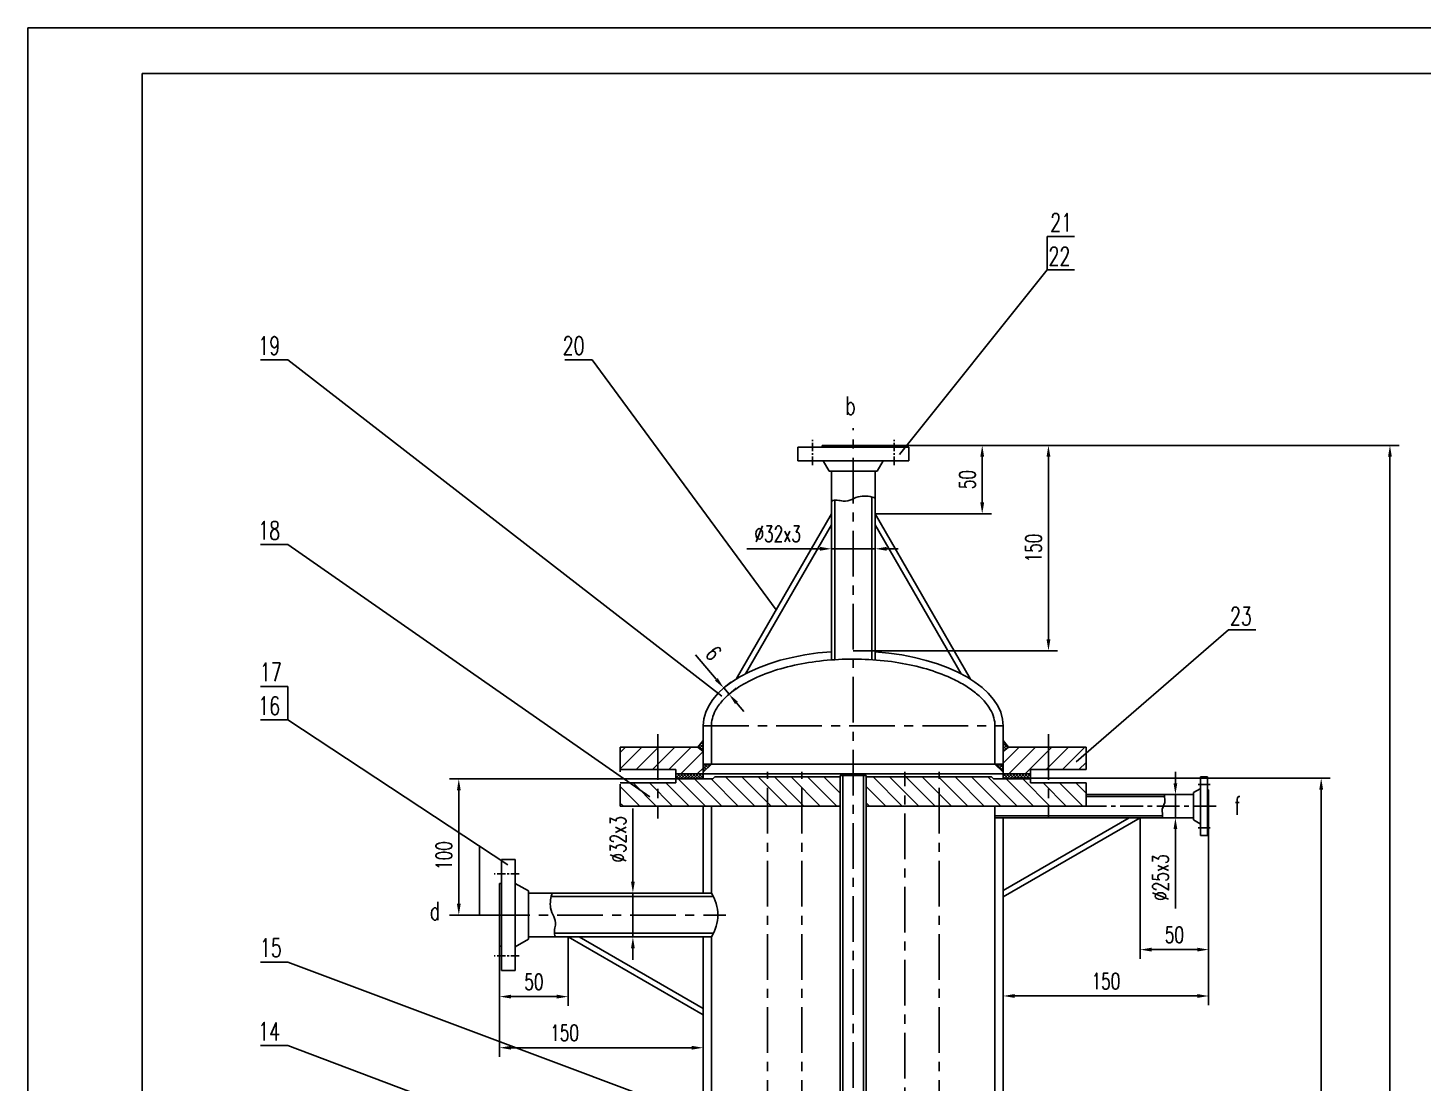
# Model space of a CAD drawing. Header units: millimetres. Extents: x 11130 to 11724, y 3113 to 3954.
# Drawn here: x 11129.9 to 11435.4, y 3722.8 to 3953.9 of the extents above; entities that cross this region are included whole.
import ezdxf
from ezdxf.enums import TextEntityAlignment as Align

# ---------------------------------------------------------------- set-up
doc = ezdxf.new("R2010")
doc.units = ezdxf.units.MM
doc.linetypes.add('CENTER', pattern=[2, 1.25, -0.25, 0.25, -0.25])
for name, color, linetype in [('1', 1, 'Continuous'), ('1轮廓实线层', 7, 'Continuous'), ('2', 3, 'CENTER'), ('2细线层', 4, 'Continuous'), ('3中心线层', 1, 'CENTER'), ('5剖面线层', 2, 'Continuous'), ('7标注层', 4, 'Continuous')]:
    doc.layers.add(name, color=color, linetype=linetype)
doc.styles.get("Standard").update_dxf_attribs({"font": 'romans.shx', "width": 0.7, "bigfont": 'hztxt.shx'})
doc.dimstyles.new('ISO-25', dxfattribs={"dimtxt": 3.5, "dimasz": 2.5, "dimexe": 2, "dimexo": 0, "dimgap": 1.5, "dimtad": 1, "dimdsep": 46, "dimtxsty": 'Standard', "dimcen": 2.5, "dimclrd": 4, "dimclre": 4, "dimclrt": 3, "dimadec": 0, "dimazin": 0, "dimtfac": 1, "dimtmove": 0, "dimatfit": 0, "dimfxl": 1, "dimarcsym": 0})

# ---------------------------------------------------------------- blocks, each defined once
blk = doc.blocks.new('*D48')
at = {"layer": '1轮廓实线层', "color": 4, "lineweight": -2}
for p, q in [((11317.48, 3862.46), (11355.36, 3862.46)), ((11353.36, 3859.96), (11353.36, 3819.96)), ((11310.59, 3817.46), (11355.36, 3817.46))]:
    blk.add_line(p, q, dxfattribs=at)
at = {"layer": '1轮廓实线层', "color": 4}
for points in [[(11352.94, 3859.96), (11353.78, 3859.96), (11353.36, 3862.46)], [(11352.94, 3819.96), (11353.78, 3819.96), (11353.36, 3817.46)]]:
    blk.add_solid(points, dxfattribs=at)
at = {"layer": 'Defpoints', "color": 0}
for p in [(11317.48, 3862.46), (11310.59, 3817.46), (11353.36, 3817.46)]:
    blk.add_point(p, dxfattribs=at)
at = {"layer": '1轮廓实线层', "color": 3, "insert": (11350.11, 3839.96), "char_height": 3.5, "attachment_point": 5, "rotation": 90}
blk.add_mtext('150', dxfattribs=at)
blk = doc.blocks.new('*D49')
at = {"layer": '1轮廓实线层', "color": 4, "lineweight": -2}
for p, q in [((11315.43, 3835.48), (11315.43, 3841.81)), ((11303.32, 3839.81), (11287.32, 3839.81)), ((11305.82, 3839.81), (11305.82, 3837.81)), ((11315.43, 3839.81), (11305.82, 3839.81)), ((11317.93, 3839.81), (11320.43, 3839.81))]:
    blk.add_line(p, q, dxfattribs=at)
at = {"layer": '1轮廓实线层', "color": 4}
for points in [[(11303.32, 3840.23), (11303.32, 3839.39), (11305.82, 3839.81)], [(11317.93, 3840.23), (11317.93, 3839.39), (11315.43, 3839.81)]]:
    blk.add_solid(points, dxfattribs=at)
at = {"layer": 'Defpoints', "color": 0}
for p in [(11305.82, 3839.81), (11305.82, 3839.81), (11315.43, 3835.48)]:
    blk.add_point(p, dxfattribs=at)
at = {"layer": '1轮廓实线层', "color": 3, "insert": (11294.07, 3843.06), "char_height": 3.5, "attachment_point": 5}
blk.add_mtext('%%c32x3', dxfattribs=at)
blk = doc.blocks.new('*D50')
at = {"layer": '1轮廓实线层', "color": 4, "lineweight": -2}
for p, q in [((11233.17, 3752.77), (11233.17, 3728.56)), ((11277.74, 3754.83), (11277.74, 3728.56)), ((11235.67, 3730.56), (11275.24, 3730.56))]:
    blk.add_line(p, q, dxfattribs=at)
at = {"layer": '1轮廓实线层', "color": 4}
for points in [[(11235.67, 3730.97), (11235.67, 3730.14), (11233.17, 3730.56)], [(11275.24, 3730.97), (11275.24, 3730.14), (11277.74, 3730.56)]]:
    blk.add_solid(points, dxfattribs=at)
at = {"layer": 'Defpoints', "color": 0}
for p in [(11233.17, 3752.77), (11277.74, 3754.83), (11277.74, 3730.56)]:
    blk.add_point(p, dxfattribs=at)
at = {"layer": '1轮廓实线层', "color": 3, "insert": (11247.39, 3733.81), "char_height": 3.5, "attachment_point": 5}
blk.add_mtext('150', dxfattribs=at)
blk = doc.blocks.new('*D51')
at = {"layer": '1轮廓实线层', "color": 4, "lineweight": -2}
for p, q in [((11262.35, 3766.93), (11262.35, 3782.93)), ((11260.96, 3764.43), (11264.35, 3764.43)), ((11262.35, 3754.83), (11262.35, 3764.43)), ((11262.35, 3754.83), (11264.35, 3754.83)), ((11262.35, 3752.33), (11262.35, 3749.83))]:
    blk.add_line(p, q, dxfattribs=at)
at = {"layer": '1轮廓实线层', "color": 4}
for points in [[(11261.93, 3766.93), (11262.76, 3766.93), (11262.35, 3764.43)], [(11261.93, 3752.33), (11262.76, 3752.33), (11262.35, 3754.83)]]:
    blk.add_solid(points, dxfattribs=at)
at = {"layer": 'Defpoints', "color": 0}
for p in [(11260.96, 3764.43), (11262.35, 3754.83), (11262.35, 3754.83)]:
    blk.add_point(p, dxfattribs=at)
at = {"layer": '1轮廓实线层', "color": 3, "insert": (11259.1, 3776.18), "char_height": 3.5, "attachment_point": 5, "rotation": 90}
blk.add_mtext('%%c32x3', dxfattribs=at)
blk = doc.blocks.new('*D54')
at = {"layer": '1轮廓实线层', "color": 4, "lineweight": -2}
for p, q in [((11381.16, 3788.48), (11381.16, 3790.98)), ((11380.46, 3785.98), (11383.16, 3785.98)), ((11381.16, 3785.98), (11381.16, 3780.92)), ((11379.37, 3780.92), (11383.16, 3780.92)), ((11381.16, 3778.42), (11381.16, 3761.06))]:
    blk.add_line(p, q, dxfattribs=at)
at = {"layer": '1轮廓实线层', "color": 4}
for points in [[(11380.75, 3788.48), (11381.58, 3788.48), (11381.16, 3785.98)], [(11380.75, 3778.42), (11381.58, 3778.42), (11381.16, 3780.92)]]:
    blk.add_solid(points, dxfattribs=at)
at = {"layer": 'Defpoints', "color": 0}
for p in [(11380.46, 3785.98), (11379.37, 3780.92), (11381.16, 3780.92)]:
    blk.add_point(p, dxfattribs=at)
at = {"layer": '1轮廓实线层', "color": 3, "insert": (11377.91, 3767.81), "char_height": 3.5, "attachment_point": 5, "rotation": 90}
blk.add_mtext('%%c25x3', dxfattribs=at)
blk = doc.blocks.new('*D58')
at = {"layer": '1轮廓实线层', "color": 4, "lineweight": -2}
for p, q in [((11271.74, 3789.41), (11222.22, 3789.41)), ((11224.22, 3786.91), (11224.22, 3762.1)), ((11229.78, 3759.6), (11222.22, 3759.6))]:
    blk.add_line(p, q, dxfattribs=at)
at = {"layer": '1轮廓实线层', "color": 4}
for points in [[(11223.81, 3786.91), (11224.64, 3786.91), (11224.22, 3789.41)], [(11223.81, 3762.1), (11224.64, 3762.1), (11224.22, 3759.6)]]:
    blk.add_solid(points, dxfattribs=at)
at = {"layer": 'Defpoints', "color": 0}
for p in [(11271.74, 3789.41), (11224.22, 3759.6), (11229.78, 3759.6)]:
    blk.add_point(p, dxfattribs=at)
at = {"layer": '1轮廓实线层', "color": 3, "insert": (11220.97, 3772.63), "char_height": 3.5, "attachment_point": 5, "rotation": 90}
blk.add_mtext('100', dxfattribs=at)
blk = doc.blocks.new('*D61')
at = {"layer": '1轮廓实线层', "color": 4, "lineweight": -2}
for p, q in [((11345.99, 3789.6), (11415.09, 3789.6)), ((11413.09, 3787.1), (11413.09, 3493.3)), ((11363.33, 3490.8), (11415.09, 3490.8))]:
    blk.add_line(p, q, dxfattribs=at)
at = {"layer": '1轮廓实线层', "color": 4}
for points in [[(11412.67, 3787.1), (11413.5, 3787.1), (11413.09, 3789.6)], [(11412.67, 3493.3), (11413.5, 3493.3), (11413.09, 3490.8)]]:
    blk.add_solid(points, dxfattribs=at)
at = {"layer": 'Defpoints', "color": 0}
for p in [(11345.99, 3789.6), (11363.33, 3490.8), (11413.09, 3490.8)]:
    blk.add_point(p, dxfattribs=at)
at = {"layer": '1轮廓实线层', "color": 3, "insert": (11409.84, 3640.2), "char_height": 3.5, "attachment_point": 5, "rotation": 90}
blk.add_mtext('991', dxfattribs=at)
blk = doc.blocks.new('*D62')
at = {"layer": '1轮廓实线层', "color": 4, "lineweight": -2}
for p, q in [((11336.88, 3862.46), (11430.15, 3862.46)), ((11428.15, 3859.96), (11428.15, 3408.92)), ((11349.44, 3406.42), (11430.15, 3406.42))]:
    blk.add_line(p, q, dxfattribs=at)
at = {"layer": '1轮廓实线层', "color": 4}
for points in [[(11427.73, 3859.96), (11428.56, 3859.96), (11428.15, 3862.46)], [(11427.73, 3408.92), (11428.56, 3408.92), (11428.15, 3406.42)]]:
    blk.add_solid(points, dxfattribs=at)
at = {"layer": 'Defpoints', "color": 0}
for p in [(11336.88, 3862.46), (11349.44, 3406.42), (11428.15, 3406.42)]:
    blk.add_point(p, dxfattribs=at)
at = {"layer": '1轮廓实线层', "color": 3, "insert": (11424.9, 3634.44), "char_height": 3.5, "attachment_point": 5, "rotation": 90}
blk.add_mtext('~1525', dxfattribs=at)
blk = doc.blocks.new('*D71')
at = {"layer": '1轮廓实线层', "color": 4, "lineweight": -2}
for p, q in [((11325.3, 3862.46), (11340.85, 3862.46)), ((11338.85, 3859.96), (11338.85, 3849.96)), ((11315.43, 3847.46), (11340.85, 3847.46))]:
    blk.add_line(p, q, dxfattribs=at)
at = {"layer": '1轮廓实线层', "color": 4}
for points in [[(11338.43, 3859.96), (11339.27, 3859.96), (11338.85, 3862.46)], [(11338.43, 3849.96), (11339.27, 3849.96), (11338.85, 3847.46)]]:
    blk.add_solid(points, dxfattribs=at)
at = {"layer": 'Defpoints', "color": 0}
for p in [(11325.3, 3862.46), (11315.43, 3847.46), (11338.85, 3847.46)]:
    blk.add_point(p, dxfattribs=at)
at = {"layer": '1轮廓实线层', "color": 3, "insert": (11335.6, 3854.96), "char_height": 3.5, "attachment_point": 5, "rotation": 90}
blk.add_mtext('50', dxfattribs=at)
blk = doc.blocks.new('*D72')
at = {"layer": '1轮廓实线层', "color": 4, "lineweight": -2}
for p, q in [((11248.17, 3754.83), (11248.17, 3739.75)), ((11233.17, 3746.32), (11233.17, 3739.75)), ((11235.67, 3741.75), (11245.67, 3741.75))]:
    blk.add_line(p, q, dxfattribs=at)
at = {"layer": '1轮廓实线层', "color": 4}
for points in [[(11235.67, 3742.17), (11235.67, 3741.33), (11233.17, 3741.75)], [(11245.67, 3742.17), (11245.67, 3741.33), (11248.17, 3741.75)]]:
    blk.add_solid(points, dxfattribs=at)
at = {"layer": 'Defpoints', "color": 0}
for p in [(11248.17, 3754.83), (11233.17, 3746.32), (11248.17, 3741.75)]:
    blk.add_point(p, dxfattribs=at)
at = {"layer": '1轮廓实线层', "color": 3, "insert": (11240.67, 3745), "char_height": 3.5, "attachment_point": 5}
blk.add_mtext('50', dxfattribs=at)
blk = doc.blocks.new('*D74')
at = {"layer": '1轮廓实线层', "color": 4, "lineweight": -2}
for p, q in [((11373.44, 3780.92), (11373.44, 3750.04)), ((11388.44, 3779.83), (11388.44, 3750.04)), ((11375.94, 3752.04), (11385.94, 3752.04))]:
    blk.add_line(p, q, dxfattribs=at)
at = {"layer": '1轮廓实线层', "color": 4}
for points in [[(11375.94, 3752.46), (11375.94, 3751.62), (11373.44, 3752.04)], [(11385.94, 3752.46), (11385.94, 3751.62), (11388.44, 3752.04)]]:
    blk.add_solid(points, dxfattribs=at)
at = {"layer": 'Defpoints', "color": 0}
for p in [(11373.44, 3780.92), (11388.44, 3779.83), (11388.44, 3752.04)]:
    blk.add_point(p, dxfattribs=at)
at = {"layer": '1轮廓实线层', "color": 3, "insert": (11380.94, 3755.29), "char_height": 3.5, "attachment_point": 5}
blk.add_mtext('50', dxfattribs=at)
blk = doc.blocks.new('*D76')
at = {"layer": '1轮廓实线层', "color": 4, "lineweight": -2}
for p, q in [((11280.62, 3811.23), (11276.06, 3816.57)), ((11282.24, 3809.33), (11283.77, 3810.63)), ((11283.41, 3807.96), (11282.24, 3809.33)), ((11283.41, 3807.96), (11284.93, 3809.26)), ((11285.04, 3806.06), (11286.66, 3804.16))]:
    blk.add_line(p, q, dxfattribs=at)
at = {"layer": '1轮廓实线层', "color": 4}
for points in [[(11280.94, 3811.5), (11280.3, 3810.96), (11282.24, 3809.33)], [(11285.35, 3806.33), (11284.72, 3805.79), (11283.41, 3807.96)]]:
    blk.add_solid(points, dxfattribs=at)
at = {"layer": 'Defpoints', "color": 0}
for p in [(11282.24, 3809.33), (11282.24, 3809.33), (11283.41, 3807.96)]:
    blk.add_point(p, dxfattribs=at)
at = {"layer": '1轮廓实线层', "color": 3, "insert": (11280, 3816.96), "char_height": 3.5, "attachment_point": 5, "rotation": 310.4889}
blk.add_mtext('6', dxfattribs=at)
blk = doc.blocks.new('*D78')
at = {"layer": '1轮廓实线层', "color": 4, "lineweight": -2}
for p, q in [((11343.44, 3780.92), (11343.44, 3739.89)), ((11388.44, 3750.04), (11388.44, 3739.89)), ((11345.94, 3741.89), (11385.94, 3741.89))]:
    blk.add_line(p, q, dxfattribs=at)
at = {"layer": '1轮廓实线层', "color": 4}
for points in [[(11345.94, 3742.31), (11345.94, 3741.47), (11343.44, 3741.89)], [(11385.94, 3742.31), (11385.94, 3741.47), (11388.44, 3741.89)]]:
    blk.add_solid(points, dxfattribs=at)
at = {"layer": 'Defpoints', "color": 0}
for p in [(11343.44, 3780.92), (11388.44, 3750.04), (11388.44, 3741.89)]:
    blk.add_point(p, dxfattribs=at)
at = {"layer": '1轮廓实线层', "color": 3, "insert": (11365.94, 3745.14), "char_height": 3.5, "attachment_point": 5}
blk.add_mtext('150', dxfattribs=at)

msp = doc.modelspace()

# ---------------------------------------------------------------- hatches: boundary and pattern name
at = {"layer": '5剖面线层'}
h = msp.add_hatch(dxfattribs=at)
h.set_pattern_fill('ANSI31', color=256, scale=0.8, style=0)
h.paths.add_polyline_path([(11267.841, 3791.473), (11267.841, 3796.348), (11259.591, 3796.348), (11259.591, 3791.473)])
h.paths.add_polyline_path([(11271.741, 3791.473), (11271.741, 3790.498), (11277.741, 3790.498), (11277.741, 3795.42), (11276.555, 3796.348), (11267.841, 3796.348), (11267.841, 3791.473)])
h.paths.add_polyline_path([(11344.626, 3796.348), (11343.441, 3795.42), (11343.441, 3790.498), (11349.441, 3790.498), (11349.441, 3791.473), (11353.341, 3791.473), (11353.341, 3796.348)])
h.paths.add_polyline_path([(11353.341, 3796.348), (11353.341, 3791.473), (11361.591, 3791.473), (11361.591, 3796.348)])
h = msp.add_hatch(dxfattribs=at)
h.set_pattern_fill('ANSI37', color=256, scale=0.15, style=0)
h.paths.add_polyline_path([(11271.741, 3790.498), (11271.741, 3789.407), (11277.741, 3789.407), (11277.741, 3790.498)])
h.paths.add_polyline_path([(11279.541, 3792.676), (11277.741, 3792.676), (11277.741, 3790.876)])
h.paths.add_polyline_path([(11277.741, 3797.853), (11276.555, 3796.348), (11277.741, 3795.42)])
h.paths.add_polyline_path([(11343.441, 3795.42), (11344.626, 3796.348), (11343.441, 3797.853)])
h.paths.add_polyline_path([(11349.441, 3789.407), (11349.441, 3790.498), (11343.441, 3790.498), (11343.441, 3789.407)])
h.paths.add_polyline_path([(11343.441, 3790.876), (11343.441, 3792.676), (11341.641, 3792.676)])
h = msp.add_hatch(dxfattribs=at)
h.set_pattern_fill('ANSI31', color=256, scale=0.8, angle=90, style=0)
h.paths.add_polyline_path([(11259.591, 3788.527), (11259.591, 3783.448), (11267.841, 3783.448), (11267.841, 3788.527)])
h.paths.add_polyline_path([(11271.741, 3788.527), (11267.841, 3788.527), (11267.841, 3783.448), (11291.841, 3783.448), (11291.841, 3789.857), (11280.291, 3789.857), (11279.841, 3789.407), (11271.741, 3789.407)])
h.paths.add_polyline_path([(11299.341, 3789.857), (11291.841, 3789.857), (11291.841, 3783.448), (11299.341, 3783.448)])
h.paths.add_polyline_path([(11299.341, 3783.448), (11307.741, 3783.448), (11307.741, 3789.857), (11299.341, 3789.857)])
h.paths.add_polyline_path([(11321.902, 3783.448), (11321.902, 3789.857), (11313.441, 3789.857), (11313.441, 3783.448)])
h.paths.add_polyline_path([(11321.902, 3789.857), (11321.902, 3783.448), (11329.402, 3783.448), (11329.402, 3789.857)])
h.paths.add_polyline_path([(11329.402, 3789.857), (11329.402, 3783.448), (11353.341, 3783.448), (11353.341, 3788.527), (11349.441, 3788.527), (11349.441, 3789.407), (11341.341, 3789.407), (11340.891, 3789.857)])
h.paths.add_polyline_path([(11353.341, 3788.527), (11353.341, 3783.448), (11361.591, 3783.448), (11361.591, 3788.527)])

# ---------------------------------------------------------------- linework, layer by layer
for p, q in [((11359.064, 3908.173), (11353.064, 3908.173)), ((11359.064, 3900.864), (11353.064, 3900.864)), ((11186.787, 3881.194), (11180.787, 3881.194)), ((11253.458, 3881.194), (11247.458, 3881.194)), ((11186.787, 3840.723), (11180.787, 3840.723)), ((11398.808, 3822.044), (11392.808, 3822.044)), ((11186.787, 3809.634), (11180.787, 3809.634)), ((11186.787, 3802.324), (11180.787, 3802.324)), ((11186.787, 3749.271), (11180.787, 3749.271)), ((11186.787, 3731.02), (11180.787, 3731.02))]:
    msp.add_line(p, q)
at = {"layer": '1', "color": 7}
for p, q in [((11303.764, 3862.455), (11317.485, 3862.455)), ((11303.764, 3862.455), (11317.485, 3862.455)), ((11303.764, 3862.033), (11303.764, 3862.455)), ((11317.485, 3862.033), (11317.485, 3862.455)), ((11298.486, 3862.033), (11322.762, 3862.033)), ((11298.486, 3859.078), (11298.486, 3862.033)), ((11322.762, 3859.078), (11322.762, 3862.033)), ((11310.624, 3859.078), (11298.486, 3859.078)), ((11305.822, 3815.476), (11305.822, 3856.817)), ((11310.624, 3859.078), (11322.762, 3859.078)), ((11315.426, 3815.471), (11315.426, 3856.817)), ((11386.659, 3783.448), (11386.659, 3789.849)), ((11386.659, 3789.849), (11388.218, 3789.849)), ((11388.218, 3777.047), (11388.218, 3789.849)), ((11361.591, 3785.98), (11385.115, 3785.98)), ((11388.218, 3787.066), (11388.441, 3787.066)), ((11388.441, 3779.83), (11388.441, 3787.066)), ((11388.441, 3779.83), (11388.441, 3787.066)), ((11386.659, 3783.448), (11386.659, 3777.047)), ((11341.641, 3780.916), (11385.115, 3780.916)), ((11386.659, 3777.047), (11388.218, 3777.047)), ((11233.591, 3747.493), (11233.591, 3771.769)), ((11236.547, 3771.769), (11233.591, 3771.769)), ((11236.547, 3759.631), (11236.547, 3771.769)), ((11233.169, 3752.771), (11233.169, 3766.492)), ((11233.169, 3752.771), (11233.169, 3766.492)), ((11233.591, 3766.492), (11233.169, 3766.492)), ((11279.541, 3764.433), (11239.512, 3764.433)), ((11236.547, 3759.631), (11236.547, 3747.493)), ((11233.591, 3752.771), (11233.169, 3752.771)), ((11279.541, 3754.83), (11239.512, 3754.83)), ((11236.547, 3747.493), (11233.591, 3747.493))]:
    msp.add_line(p, q, dxfattribs=at)
at = {"layer": '1轮廓实线层'}
for p, q in [((11154.854, 3122.871), (11154.854, 3943.871)), ((11713.854, 3943.871), (11154.854, 3943.871)), ((11305.306, 3856.817), (11304.039, 3859.078)), ((11310.591, 3856.817), (11305.306, 3856.817)), ((11310.591, 3856.817), (11315.875, 3856.817)), ((11315.875, 3856.817), (11317.142, 3859.078)), ((11306.607, 3815.53), (11306.607, 3850.468)), ((11314.641, 3815.526), (11314.641, 3851.175)), ((11305.822, 3847.455), (11284.945, 3811.295)), ((11315.426, 3847.455), (11336.303, 3811.295)), ((11305.822, 3845.055), (11287.006, 3812.463)), ((11315.426, 3845.055), (11334.243, 3812.463)), ((11277.741, 3789.407), (11277.741, 3801.03)), ((11279.541, 3792.676), (11279.541, 3801.03)), ((11279.541, 3792.676), (11279.541, 3801.03)), ((11341.641, 3792.676), (11341.641, 3801.03)), ((11341.641, 3792.676), (11341.641, 3801.03)), ((11343.441, 3790.948), (11343.441, 3801.03)), ((11343.441, 3789.407), (11343.441, 3801.03)), ((11259.591, 3796.348), (11259.591, 3790.948)), ((11259.591, 3796.348), (11276.555, 3796.348)), ((11276.555, 3796.348), (11277.741, 3797.853)), ((11276.555, 3796.348), (11277.741, 3797.853)), ((11276.555, 3796.348), (11277.741, 3795.42)), ((11276.555, 3796.348), (11277.741, 3795.42)), ((11344.626, 3796.348), (11343.441, 3797.853)), ((11344.626, 3796.348), (11343.441, 3795.42)), ((11361.591, 3796.348), (11344.626, 3796.348)), ((11361.591, 3796.348), (11361.591, 3791.473)), ((11277.741, 3792.676), (11310.591, 3792.676)), ((11279.541, 3792.676), (11277.741, 3790.876)), ((11343.441, 3792.676), (11310.591, 3792.676)), ((11341.641, 3792.676), (11343.441, 3790.876)), ((11341.641, 3792.676), (11343.441, 3790.876)), ((11259.591, 3791.473), (11271.741, 3791.473)), ((11271.741, 3790.498), (11271.741, 3791.473)), ((11271.741, 3790.498), (11271.741, 3788.527)), ((11271.741, 3790.498), (11310.591, 3790.498)), ((11271.741, 3789.407), (11279.841, 3789.407)), ((11280.291, 3789.857), (11279.841, 3789.407)), ((11280.291, 3789.857), (11307.741, 3789.857)), ((11307.741, 3490.248), (11307.741, 3790.147)), ((11307.741, 3790.147), (11313.441, 3790.147)), ((11308.341, 3490.248), (11308.341, 3790.147)), ((11349.441, 3790.498), (11310.591, 3790.498)), ((11312.841, 3490.248), (11312.841, 3790.147)), ((11313.441, 3490.248), (11313.441, 3790.147)), ((11340.891, 3789.857), (11313.441, 3789.857)), ((11340.891, 3789.857), (11341.341, 3789.407)), ((11349.441, 3789.407), (11341.341, 3789.407)), ((11361.591, 3791.473), (11349.441, 3791.473)), ((11349.441, 3790.498), (11349.441, 3791.473)), ((11349.441, 3790.498), (11349.441, 3788.527)), ((11271.741, 3788.527), (11259.591, 3788.527)), ((11259.591, 3788.248), (11259.591, 3783.448)), ((11349.441, 3788.527), (11361.591, 3788.527)), ((11361.591, 3788.527), (11361.591, 3783.448)), ((11385.115, 3786.449), (11386.597, 3787.28)), ((11385.115, 3783.448), (11385.115, 3786.449)), ((11259.591, 3783.448), (11307.741, 3783.448)), ((11277.741, 3764.433), (11277.741, 3783.448)), ((11279.541, 3764.433), (11279.541, 3783.448)), ((11279.541, 3764.433), (11279.541, 3783.448)), ((11307.741, 3783.448), (11307.741, 3783.448)), ((11361.591, 3783.448), (11313.441, 3783.448)), ((11341.641, 3525.633), (11341.641, 3783.448)), ((11361.591, 3785.565), (11378.793, 3785.562)), ((11385.115, 3783.448), (11385.115, 3780.446)), ((11341.641, 3781.329), (11378.372, 3781.329)), ((11343.441, 3525.633), (11343.441, 3780.916)), ((11373.441, 3780.916), (11343.441, 3763.595)), ((11371.041, 3780.916), (11343.441, 3764.981)), ((11385.115, 3780.446), (11386.597, 3779.616)), ((11388.441, 3779.83), (11388.218, 3779.83)), ((11228.79, 3759.598), (11228.79, 3774.598)), ((11239.512, 3764.883), (11236.547, 3766.544)), ((11239.512, 3759.598), (11239.512, 3764.883)), ((11279.987, 3763.648), (11244.449, 3763.648)), ((11239.512, 3759.598), (11239.512, 3754.313)), ((11279.987, 3755.615), (11245.156, 3755.615)), ((11239.512, 3754.313), (11236.547, 3752.652)), ((11248.169, 3754.83), (11277.741, 3737.757)), ((11250.569, 3754.83), (11277.741, 3739.142)), ((11277.741, 3499.48), (11277.741, 3754.83)), ((11279.541, 3496.948), (11279.541, 3754.83)), ((11279.541, 3496.948), (11279.541, 3754.83))]:
    msp.add_line(p, q, dxfattribs=at)
msp.add_arc((11272.02, 3759.631), 8.922, 327.44079, 32.55921, dxfattribs=at)
for start_param, end_param in [(4.8580511, 6.2831853), (3.1415927, 4.5646565)]:
    msp.add_ellipse((11310.591, 3801.03), major_axis=(-32.85, 0), ratio=0.5, start_param=start_param, end_param=end_param, dxfattribs=at)
msp.add_open_spline([(11341.641, 3801.03), (11341.641, 3801.624), (11341.559, 3802.219), (11341.222, 3803.423), (11340.966, 3804.032), (11340.266, 3805.259), (11339.82, 3805.877), (11338.735, 3807.102), (11338.096, 3807.708), (11336.631, 3808.887), (11335.805, 3809.459), (11333.984, 3810.551), (11332.988, 3811.071), (11330.306, 3812.287), (11328.525, 3812.941), (11324.71, 3814.051), (11322.676, 3814.509), (11318.453, 3815.204), (11316.264, 3815.441), (11311.831, 3815.682), (11309.587, 3815.686), (11305.15, 3815.461), (11302.957, 3815.232), (11298.723, 3814.553), (11296.682, 3814.103), (11292.85, 3813.006), (11291.058, 3812.359), (11287.811, 3810.908), (11286.355, 3810.103), (11284.106, 3808.568), (11283.238, 3807.856), (11281.779, 3806.404), (11281.188, 3805.665), (11280.358, 3804.32), (11280.075, 3803.714), (11279.685, 3802.517), (11279.576, 3801.926), (11279.543, 3801.235), (11279.541, 3801.132), (11279.541, 3801.03)], degree=3, knots=[3.1415927, 3.1415927, 3.1415927, 3.1415927, 3.2806039, 3.2806039, 3.4196151, 3.4196151, 3.5586263, 3.5586263, 3.6976375, 3.6976375, 3.8366487, 3.8366487, 3.9756599, 3.9756599, 4.1850977, 4.1850977, 4.3945355, 4.3945355, 4.6039734, 4.6039734, 4.8134112, 4.8134112, 5.022849, 5.022849, 5.2322868, 5.2322868, 5.4417246, 5.4417246, 5.6511624, 5.6511624, 5.8174543, 5.8174543, 5.9837461, 5.9837461, 6.1215111, 6.1215111, 6.2592761, 6.2592761, 6.2831853, 6.2831853, 6.2831853, 6.2831853], dxfattribs=at)
at = {"layer": '2细线层'}
for p, q in [((11129.854, 3953.871), (11129.854, 3112.871)), ((11129.854, 3112.871), (11129.854, 3953.871)), ((11723.854, 3953.871), (11129.854, 3953.871))]:
    msp.add_line(p, q, dxfattribs=at)
at = {"layer": '2细线层', "ltscale": 5}
for points, knots in [([(11315.426, 3850.923), (11314.641, 3851.258), (11311.528, 3851.8), (11309.345, 3849.581), (11306.607, 3850.748), (11305.822, 3850.192)], [1.3489022, 1.3489022, 1.3489022, 1.3489022, 3.2837917, 5.6930299, 7.0437377, 7.0437377, 7.0437377, 7.0437377]), ([(11378.745, 3785.98), (11378.842, 3785.167), (11378.963, 3783.814), (11377.904, 3782.773), (11378.52, 3781.329), (11378.227, 3780.916)], [1.89286, 1.89286, 1.89286, 1.89286, 3.2837917, 5.6930299, 7.0437377, 7.0437377, 7.0437377, 7.0437377]), ([(11244.701, 3764.433), (11244.366, 3763.648), (11243.824, 3760.535), (11246.044, 3758.352), (11244.876, 3755.615), (11245.432, 3754.83)], [1.3489022, 1.3489022, 1.3489022, 1.3489022, 3.2837917, 5.6930299, 7.0437377, 7.0437377, 7.0437377, 7.0437377])]:
    msp.add_open_spline(points, degree=3, knots=knots, dxfattribs=at)
at = {"layer": '3中心线层', "ltscale": 8}
for p, q in [((11310.591, 3433.764), (11310.591, 3866.214)), ((11267.841, 3799.238), (11267.841, 3780.782)), ((11277.741, 3801.03), (11343.441, 3801.03)), ((11353.341, 3799.238), (11353.341, 3780.782)), ((11291.841, 3489.448), (11291.841, 3790.948)), ((11299.341, 3489.448), (11299.341, 3790.948)), ((11321.902, 3627.817), (11321.902, 3790.948)), ((11329.402, 3489.448), (11329.402, 3790.948)), ((11229.78, 3759.598), (11282.686, 3759.598))]:
    msp.add_line(p, q, dxfattribs=at)
at = {"layer": '3中心线层', "color": 1, "ltscale": 1.5}
for p, q in [((11301.653, 3858.156), (11301.653, 3863.649)), ((11319.596, 3858.156), (11319.596, 3863.649)), ((11386.173, 3788.179), (11389.07, 3788.179)), ((11386.173, 3778.717), (11389.07, 3778.717)), ((11237.468, 3768.603), (11231.976, 3768.603)), ((11237.468, 3750.66), (11231.976, 3750.66))]:
    msp.add_line(p, q, dxfattribs=at)
at = {"layer": '3中心线层', "color": 1, "ltscale": 4}
msp.add_line((11390.068, 3783.448), (11361.591, 3783.448), dxfattribs=at)
at = {"layer": '7标注层', "ltscale": 0.1}
for p, q in [((11353.064, 3900.864), (11353.064, 3908.173)), ((11320.714, 3860.442), (11353.064, 3900.864)), ((11281.846, 3807.537), (11186.787, 3881.194)), ((11293.702, 3826.462), (11253.458, 3881.194)), ((11266.066, 3785.494), (11186.787, 3840.723)), ((11359.463, 3793.151), (11392.808, 3822.044)), ((11186.787, 3802.324), (11186.787, 3809.634)), ((11234.971, 3770.607), (11186.787, 3802.324)), ((11290.94, 3710.248), (11186.787, 3749.271)), ((11290.78, 3691.855), (11186.787, 3731.02))]:
    msp.add_line(p, q, dxfattribs=at)

# ---------------------------------------------------------------- texts
at = {"layer": '2', "linetype": 'ByBlock', "width": 0.7}
for s, p in [('21', (11356.131, 3911.266)), ('22', (11355.758, 3903.872)), ('19', (11182.694, 3884.289)), ('20', (11249.365, 3884.289)), ('b', (11310.033, 3871.147)), ('18', (11182.694, 3843.818)), ('23', (11395.501, 3825.052)), ('17', (11183.067, 3812.814)), ('16', (11182.694, 3805.42)), ('f', (11394.794, 3783.574)), ('d', (11219.006, 3760.521)), ('15', (11183.067, 3752.451)), ('14', (11182.694, 3734.115))]:
    msp.add_text(s, height=4, dxfattribs=at).set_placement(p, align=Align.MIDDLE)

# ---------------------------------------------------------------- dimensions: what is measured, and where the dimension line sits
at = {"layer": '1轮廓实线层'}
for base, p1, p2, text, picture, middle in [((11353.361, 3817.455), (11317.485, 3862.455), (11310.591, 3817.455), '150', '*D48', (11350.111, 3839.955)), ((11338.849, 3847.455), (11325.304, 3862.455), (11315.426, 3847.455), '50', '*D71', (11335.599, 3854.955)), ((11428.147, 3406.423), (11336.878, 3862.455), (11349.441, 3406.423), '~1525', '*D62', (11424.897, 3634.439)), ((11413.086, 3490.798), (11345.991, 3789.598), (11363.332, 3490.798), '991', '*D61', (11409.836, 3640.198))]:
    dim = msp.add_linear_dim(base=base, p1=p1, p2=p2, angle=90, text=text, dimstyle='ISO-25', dxfattribs=at)
    dim.commit()
    dim.dimension.update_dxf_attribs({"geometry": picture, "text_midpoint": middle})
for base, p1, p2, text, picture, middle in [((11305.822, 3839.809), (11315.426, 3835.484), (11305.822, 3839.809), '%%c32x3', '*D49', (11294.072, 3843.059)), ((11388.441, 3741.889), (11343.441, 3780.916), (11388.441, 3750.039), '150', '*D78', (11365.941, 3745.139)), ((11388.441, 3752.039), (11373.441, 3780.916), (11388.441, 3779.83), '50', '*D74', (11380.941, 3755.289)), ((11248.169, 3741.751), (11233.169, 3746.317), (11248.169, 3754.83), '50', '*D72', (11240.669, 3745.001))]:
    dim = msp.add_linear_dim(base=base, p1=p1, p2=p2, text=text, dimstyle='ISO-25', dxfattribs=at)
    dim.commit()
    dim.dimension.update_dxf_attribs({"geometry": picture, "text_midpoint": middle})
dim = msp.add_aligned_dim(p1=(11283.413, 3807.962), p2=(11282.244, 3809.331), distance=0, text='6', dimstyle='ISO-25', dxfattribs=at)
dim.commit()
dim.dimension.update_dxf_attribs({"geometry": '*D76', "text_midpoint": (11280.003, 3816.961)})
for base, p1, p2, angle, text, picture, middle in [((11224.224, 3759.598), (11271.741, 3789.407), (11229.78, 3759.598), 90, '100', '*D58', (11224.224, 3772.626)), ((11381.163, 3780.916), (11380.455, 3785.98), (11379.371, 3780.916), 90, '%%c25x3', '*D54', (11381.163, 3767.812)), ((11262.348, 3754.83), (11260.959, 3764.433), (11262.348, 3754.83), 90, '%%c32x3', '*D51', (11262.348, 3776.183)), ((11277.741, 3730.557), (11233.169, 3752.771), (11277.741, 3754.83), 180, '150', '*D50', (11247.389, 3730.557))]:
    dim = msp.add_linear_dim(base=base, p1=p1, p2=p2, angle=angle, text=text, dimstyle='ISO-25', dxfattribs=at)
    dim.commit()
    dim.dimension.update_dxf_attribs({"geometry": picture, "text_midpoint": middle, "dimtype": 160})

doc.saveas('drawing.dxf')
